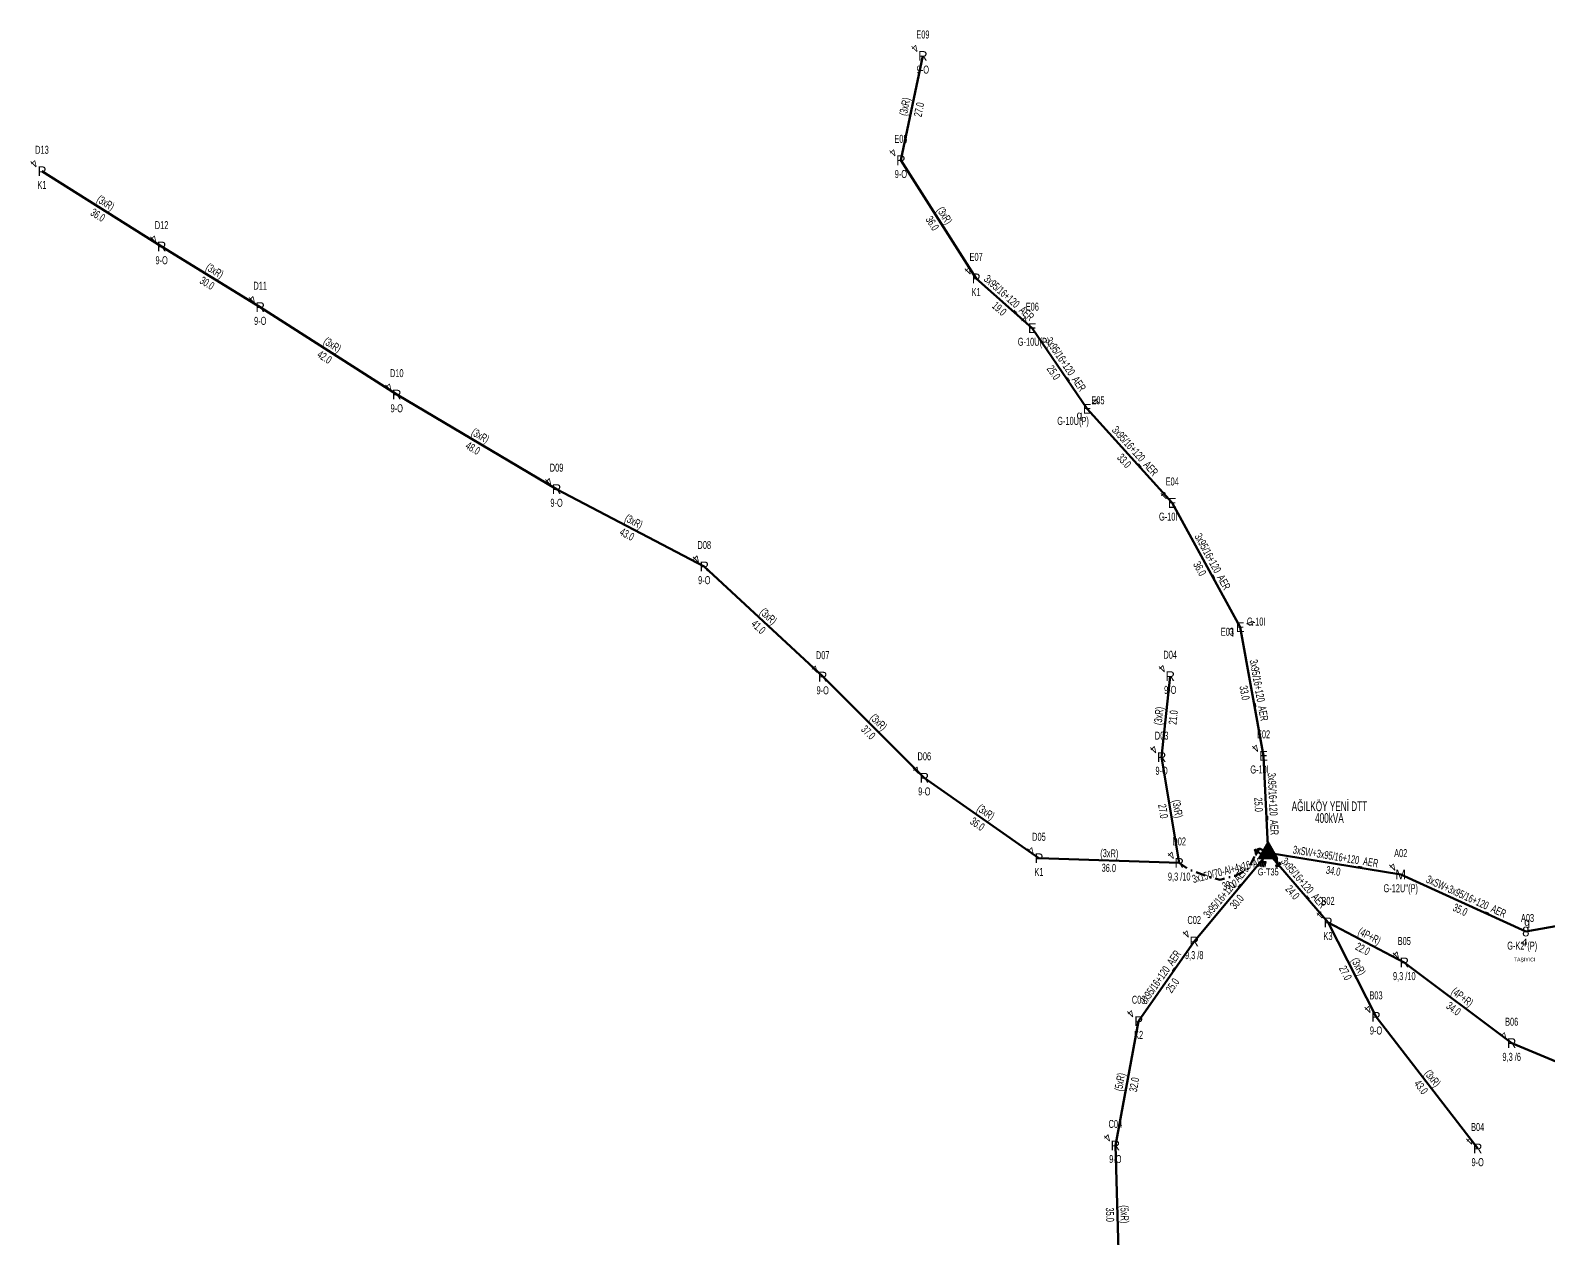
# Model space of a CAD drawing. Header units: millimetres. Extents: x 575398 to 593980, y 4181204 to 4193824.
# Drawn here: x 579262 to 579651, y 4186861.4 to 4187171 of the extents above; entities that cross this region are included whole.
import ezdxf
from ezdxf.enums import TextEntityAlignment as Align

# ---------------------------------------------------------------- set-up
doc = ezdxf.new("R2010")
doc.units = ezdxf.units.MM
doc.linetypes.add('DASHDOT', pattern=[5, 2.5, -1.25, 0, -1.25])
for name, color, linetype, lineweight in [('DIREK_AG_MEVCUT', 120, 'Continuous', 25), ('DIREK_AG_YENI', 108, 'Continuous', 25), ('DIREK_OG_YENI', 10, 'Continuous', 25), ('HAT_AG_HAVAI_MEVCUT', 126, 'Continuous', 50), ('HAT_AG_HAVAI_YENI', 3, 'Continuous', 50), ('HAT_AG_YERALTI_YENI', 3, 'DASHDOT', 50), ('HAT_OG_HAVAI_YENI', 1, 'Continuous', 70), ('KULLANICI', 1, 'Continuous', 25), ('TRAFO_TADILAT_BYSK', 5, 'Continuous', 30), ('TRAFO_YENI', 5, 'Continuous', 30)]:
    doc.layers.add(name, color=color, linetype=linetype, lineweight=lineweight)
doc.styles.add('Direk', font='B_CAD')
doc.styles.get("Standard").update_dxf_attribs({"font": 'Arial'})

# ---------------------------------------------------------------- blocks, each defined once
blk = doc.blocks.new('YENI_DIREK')
h = blk.add_hatch(color=32)
h.paths.add_polyline_path([(-3.28, -0.5), (-3.07, -0.63), (-2.64, 0.1), (-1.87, -0.35), (-1.77, -0.17), (-2.54, 0.28), (-2.11, 1.01), (-2.33, 1.14)])
h.paths.add_polyline_path([(-3.42, -0.17), (-3.29, -0.25), (-2.57, 0.98), (-2.7, 1.06)])
h.paths.add_polyline_path([(-3.5, 0.29), (-3.37, 0.22), (-3.01, 0.82), (-3.14, 0.9)])
h.paths.add_polyline_path([(-3.41, 0.73), (-3.54, 0.81), (-3.62, 0.68), (-3.49, 0.61)])
h.paths.add_polyline_path([(-1.26, -1.44), (-1.46, -1.44), (-1.47, -2.34), (-2.22, -2.34), (-2.48, -3.47), (-2.38, -3.47), (-2.17, -2.54), (-1.87, -2.54), (-2.08, -3.47), (-1.98, -3.47), (-1.77, -2.54), (-1.47, -2.54), (-1.68, -3.48), (-1.58, -3.48), (-1.37, -2.54), (-1.07, -2.54), (-1.28, -3.48), (-1.18, -3.48), (-0.97, -2.54), (-0.67, -2.55), (-0.88, -3.48), (-0.78, -3.48), (-0.52, -2.35), (-1.27, -2.34)])
at = {"layer": 'TRAFO_YENI'}
for points in [[(2.31, -1.57), (2.08, -1.92), (2.04, -1.44), (1.9, -1.44), (1.98, -2.32), (2.21, -1.96), (2.27, -2.67), (2.06, -2.67), (2.36, -2.87), (2.36, -2.86), (2.6, -2.49), (2.41, -2.63)], [(2.31, -1.57), (2.08, -1.92), (2.04, -1.44), (1.9, -1.44), (1.98, -2.32), (2.21, -1.96), (2.27, -2.67), (2.06, -2.67), (2.36, -2.87), (1.94, -3.19), (2.16, -3.79), (2.22, -3.74), (2.04, -3.26), (2.22, -3.13), (2.4, -3.6), (2.46, -3.56), (2.28, -3.08), (2.46, -2.94), (2.64, -3.42), (2.69, -3.38), (2.51, -2.9), (2.69, -2.76), (2.87, -3.24), (2.93, -3.2), (2.75, -2.72), (2.93, -2.58), (3.11, -3.06), (3.17, -3.01), (2.95, -2.42), (2.36, -2.86), (2.6, -2.49), (2.41, -2.63)], [(2.93, -2.58), (3.11, -3.06), (3.17, -3.01), (2.95, -2.42), (2.36, -2.86), (2.6, -2.49), (2.41, -2.63), (2.31, -1.57), (2.08, -1.92), (2.04, -1.44), (1.9, -1.44), (1.98, -2.32), (2.21, -1.96), (2.27, -2.67), (2.06, -2.67), (2.36, -2.87), (1.94, -3.19), (2.16, -3.79), (2.22, -3.74), (2.04, -3.26), (2.22, -3.13), (2.4, -3.6), (2.46, -3.56), (2.28, -3.08), (2.46, -2.94), (2.64, -3.42), (2.69, -3.38), (2.51, -2.9), (2.69, -2.76), (2.87, -3.24), (2.93, -3.2), (2.75, -2.72)]]:
    blk.add_hatch(color=32, dxfattribs=at).paths.add_polyline_path(points)
at = {"layer": 'TRAFO_TADILAT_BYSK', "color": 32, "flags": 128}
for points in [[(-3.49, 0.61), (-3.41, 0.73), (-3.54, 0.81), (-3.62, 0.68), (-3.49, 0.61)], [(-3.37, 0.22), (-3.01, 0.82), (-3.14, 0.9), (-3.5, 0.29), (-3.37, 0.22)], [(-3.29, -0.25), (-2.57, 0.98), (-2.7, 1.06), (-3.42, -0.17), (-3.29, -0.25)], [(-1.77, -0.17), (-2.54, 0.28), (-2.11, 1.01), (-2.33, 1.14), (-3.28, -0.5), (-3.07, -0.63), (-2.64, 0.1), (-1.87, -0.35), (-1.77, -0.17)], [(-1.26, -1.44), (-1.46, -1.44), (-1.47, -2.34), (-2.22, -2.34), (-2.48, -3.47), (-2.38, -3.47), (-2.17, -2.54), (-1.87, -2.54), (-2.08, -3.47), (-1.98, -3.47), (-1.77, -2.54), (-1.47, -2.54), (-1.68, -3.48), (-1.58, -3.48), (-1.37, -2.54), (-1.07, -2.54), (-1.28, -3.48), (-1.18, -3.48), (-0.97, -2.54), (-0.67, -2.55), (-0.88, -3.48), (-0.78, -3.48), (-0.52, -2.35), (-1.27, -2.34), (-1.26, -1.44)]]:
    blk.add_lwpolyline(points, dxfattribs=at)
at = {"layer": 'TRAFO_YENI', "linetype": 'Continuous'}
for p, q in [((-2.5, -1.44), (0, 2.89)), ((2.5, -1.44), (0, 2.89)), ((-2.5, -1.44), (2.5, -1.44))]:
    blk.add_line(p, q, dxfattribs=at)
at = {"layer": 'TRAFO_YENI', "color": 32, "flags": 128}
blk.add_lwpolyline([(1.9, -1.44), (2.04, -1.44), (2.08, -1.92), (2.31, -1.57), (2.41, -2.63), (2.6, -2.49), (2.36, -2.86), (2.95, -2.42), (3.17, -3.01), (3.11, -3.06), (2.93, -2.58), (2.75, -2.72), (2.93, -3.2), (2.87, -3.24), (2.69, -2.76), (2.51, -2.9), (2.69, -3.38), (2.64, -3.42), (2.46, -2.94), (2.28, -3.08), (2.46, -3.56), (2.4, -3.6), (2.22, -3.13), (2.04, -3.26), (2.22, -3.74), (2.16, -3.79), (1.94, -3.19), (2.36, -2.87), (2.06, -2.67), (2.27, -2.67), (2.21, -1.96), (1.98, -2.32), (1.9, -1.44)], dxfattribs=at)
at = {"layer": 'TRAFO_YENI', "linetype": 'Continuous'}
for points in [[(-2.5, -1.44), (0, -1.44), (0, 2.89)], [(0, -1.44), (0, 2.89), (2.5, -1.44)]]:
    blk.add_solid(points, dxfattribs=at)

msp = doc.modelspace()

# ---------------------------------------------------------------- linework, layer by layer
at = {"layer": 'HAT_AG_HAVAI_MEVCUT'}
for p, q in [((579490.7, 4187164.47), (579485.07, 4187137.73)), ((579295.66, 4187115.63), (579265, 4187134.93)), ((579504.34, 4187107.48), (579485.07, 4187137.73)), ((579320.92, 4187100.1), (579295.66, 4187115.63)), ((579320.92, 4187100.1), (579355.9, 4187077.7)), ((579355.9, 4187077.7), (579396.85, 4187053.48)), ((579396.85, 4187053.48), (579434.69, 4187033.66)), ((579465.03, 4187005.44), (579434.69, 4187033.66)), ((579465.03, 4187005.44), (579491.07, 4186979.53)), ((579554.08, 4187005.55), (579551.87, 4186984.82)), ((579556.373393, 4186957.706521), (579551.87, 4186984.82)), ((579520.44, 4186958.9), (579491.07, 4186979.53)), ((579520.44, 4186958.9), (579556.373393, 4186957.706521)), ((579606.8, 4186918.27), (579594.505939, 4186942.47201)), ((579614.04, 4186932.21), (579594.505939, 4186942.47201)), ((579641.56, 4186911.52), (579614.04, 4186932.21)), ((579540.01, 4186885.33), (579545.98, 4186917.15)), ((579606.8, 4186918.27), (579632.85, 4186884.54)), ((579641.56, 4186911.52), (579679.39, 4186895.81)), ((579541.03, 4186849.93), (579540.01, 4186885.33))]:
    msp.add_line(p, q, dxfattribs=at)
at = {"layer": 'HAT_AG_HAVAI_YENI'}
for p, q in [((579504.34, 4187107.48), (579518.733, 4187094.739)), ((579532.799, 4187074.077), (579518.733, 4187094.739)), ((579554.574, 4187049.938), (579532.799, 4187074.077)), ((579572.003, 4187018.097), (579554.574, 4187049.938)), ((579577.976, 4186985.148), (579572.003, 4187018.097)), ((579577.976, 4186985.148), (579579.18, 4186960.307)), ((579560.217094, 4186937.584921), (579579.18, 4186960.307)), ((579594.505939, 4186942.47201), (579579.18, 4186960.307)), ((579560.217094, 4186937.584921), (579545.98, 4186917.15))]:
    msp.add_line(p, q, dxfattribs=at)
at = {"layer": 'HAT_AG_YERALTI_YENI', "flags": 128}
msp.add_lwpolyline([(579579.18, 4186960.307), (579576.692467, 4186961.470134), (579574.161768, 4186956.208944), (579570.698706, 4186954.410815), (579566.836059, 4186953.411855), (579563.905776, 4186954.144426), (579559.04417, 4186955.942554), (579556.373393, 4186957.706521)], dxfattribs=at)
at = {"layer": 'HAT_OG_HAVAI_YENI'}
for p, q in [((579613.13, 4186954.723), (579579.18, 4186960.307)), ((579645.18, 4186940.131), (579613.13, 4186954.723)), ((579682.13, 4186946.741), (579645.18, 4186940.131))]:
    msp.add_line(p, q, dxfattribs=at)

# ---------------------------------------------------------------- block references
at = {"layer": 'TRAFO_YENI'}
msp.add_blockref('YENI_DIREK', (579579.18, 4186960.307), dxfattribs=at)

# ---------------------------------------------------------------- texts
at = {"layer": 'DIREK_AG_MEVCUT', "width": 0.53}
for s, p in [('E09', (579490.7, 4187169.97)), ('9-O', (579490.7, 4187160.97)), ('E08', (579485.07, 4187143.23)), ('D13', (579265, 4187140.43)), ('9-O', (579485.07, 4187134.23)), ('K1', (579265, 4187131.43)), ('D12', (579295.66, 4187121.13)), ('9-O', (579295.66, 4187112.13)), ('E07', (579504.34, 4187112.98)), ('D11', (579320.92, 4187105.6)), ('K1', (579504.34, 4187103.98)), ('9-O', (579320.92, 4187096.6)), ('D10', (579355.9, 4187083.2)), ('9-O', (579355.9, 4187074.2)), ('D09', (579396.85, 4187058.98)), ('9-O', (579396.85, 4187049.98)), ('D08', (579434.69, 4187039.16)), ('9-O', (579434.69, 4187030.16)), ('D07', (579465.03, 4187010.94)), ('D04', (579554.08, 4187011.05)), ('9-O', (579465.03, 4187001.94)), ('9-O', (579554.08, 4187002.05)), ('D03', (579551.87, 4186990.32)), ('D06', (579491.07, 4186985.03)), ('9-O', (579551.87, 4186981.32)), ('9-O', (579491.07, 4186976.03)), ('D05', (579520.44, 4186964.4)), ('D02', (579556.373393, 4186963.206521)), ('K1', (579520.44, 4186955.4)), ('9,3 /10', (579556.373393, 4186954.206521)), ('B02', (579594.505939, 4186947.97201)), ('C02', (579560.217094, 4186943.084921)), ('K3', (579594.505939, 4186938.97201)), ('B05', (579614.04, 4186937.71)), ('9,3 /8', (579560.217094, 4186934.084921)), ('9,3 /10', (579614.04, 4186928.71)), ('B03', (579606.8, 4186923.77)), ('C03', (579545.98, 4186922.65)), ('B06', (579641.56, 4186917.02)), ('K2', (579545.98, 4186913.65)), ('9-O', (579606.8, 4186914.77)), ('9,3 /6', (579641.56, 4186908.02)), ('C04', (579540.01, 4186890.83)), ('B04', (579632.85, 4186890.04)), ('9-O', (579540.01, 4186881.83)), ('9-O', (579632.85, 4186881.04))]:
    msp.add_text(s, height=2.05, dxfattribs=at).set_placement(p, align=Align.MIDDLE_CENTER)
at = {"layer": 'DIREK_AG_MEVCUT', "color": 32, "style": 'Direk'}
for p in [(579488.720101, 4187166.449899), (579483.090101, 4187139.709899), (579263.020101, 4187136.909899), (579293.680101, 4187117.609899), (579502.360101, 4187109.459899), (579318.940101, 4187102.079899), (579353.920101, 4187079.679899), (579394.870101, 4187055.459899), (579432.710101, 4187035.639899), (579463.050101, 4187007.419899), (579552.100101, 4187007.529899), (579549.890101, 4186986.799899), (579489.090101, 4186981.509899), (579518.460101, 4186960.879899), (579554.393494, 4186959.68642), (579592.52604, 4186944.451909), (579558.237195, 4186939.56482), (579612.060101, 4186934.189899), (579604.820101, 4186920.249899), (579544.000101, 4186919.129899), (579639.580101, 4186913.499899), (579538.030101, 4186887.309899), (579630.870101, 4186886.519899)]:
    msp.add_text('4', height=2, rotation=225.000001, dxfattribs=at).set_placement(p, align=Align.MIDDLE_CENTER)
at = {"layer": 'DIREK_AG_MEVCUT', "style": 'Direk'}
for s, p in [('R', (579490.7, 4187164.47)), ('R', (579485.07, 4187137.73)), ('P', (579265, 4187134.93)), ('R', (579295.66, 4187115.63)), ('P', (579504.34, 4187107.48)), ('R', (579320.92, 4187100.1)), ('R', (579355.9, 4187077.7)), ('R', (579396.85, 4187053.48)), ('R', (579434.69, 4187033.66)), ('R', (579465.03, 4187005.44)), ('R', (579554.08, 4187005.55)), ('R', (579551.87, 4186984.82)), ('R', (579491.07, 4186979.53)), ('P', (579520.44, 4186958.9)), ('R', (579556.373393, 4186957.706521)), ('P', (579594.505939, 4186942.47201)), ('R', (579560.217094, 4186937.584921)), ('R', (579614.04, 4186932.21)), ('P', (579545.98, 4186917.15)), ('R', (579606.8, 4186918.27)), ('R', (579641.56, 4186911.52)), ('R', (579540.01, 4186885.33)), ('R', (579632.85, 4186884.54))]:
    msp.add_text(s, height=2.5, dxfattribs=at).set_placement(p, align=Align.MIDDLE_CENTER)
at = {"layer": 'DIREK_AG_YENI', "width": 0.53}
for s, p in [('E06', (579518.733, 4187100.239)), ('G-10U(P)', (579519.07021, 4187091.239)), ('E05', (579535.551409, 4187076.239)), ('G-10U(P)', (579529.180554, 4187070.969857)), ('E04', (579554.574, 4187055.438)), ('G-10I', (579553.562285, 4187046.438)), ('E03', (579568.703452, 4187016.929533)), ('G-10I', (579576.10258, 4187019.547539)), ('E02', (579577.976, 4186990.648)), ('G-10I', (579576.964285, 4186981.648))]:
    msp.add_text(s, height=2.05, dxfattribs=at).set_placement(p, align=Align.MIDDLE_CENTER)
at = {"layer": 'DIREK_AG_YENI', "color": 32, "style": 'Direk'}
for rotation, p in [(225.000001, (579516.753101, 4187096.718899)), (128.149415, (579535.000927, 4187075.8066)), (225.000001, (579552.594101, 4187051.917899)), (109.485122, (579574.642639, 4187019.030974)), (225.000001, (579575.996101, 4186987.127899))]:
    msp.add_text('4', height=2, rotation=rotation, dxfattribs=at).set_placement(p, align=Align.MIDDLE_CENTER)
at = {"layer": 'DIREK_AG_YENI', "style": 'Direk'}
for p in [(579518.733, 4187094.739), (579532.799, 4187074.077), (579554.574, 4187049.938), (579572.003, 4187018.097), (579577.976, 4186985.148)]:
    msp.add_text('E', height=2.5, dxfattribs=at).set_placement(p, align=Align.MIDDLE_CENTER)
at = {"layer": 'DIREK_AG_YENI', "color": 4, "style": 'Direk'}
for p in [(579530.832994, 4187072.532714), (579569.64618, 4187017.263095)]:
    msp.add_text('q', height=2, dxfattribs=at).set_placement(p, align=Align.MIDDLE_CENTER)
at = {"layer": 'DIREK_OG_YENI', "width": 0.53}
for s, p in [('A02', (579613.13, 4186960.223)), ("G-12U''(P)", (579613.13, 4186951.223)), ('A03', (579645.616757, 4186943.603642)), ("G-K2''(P)", (579644.260127, 4186936.506136))]:
    msp.add_text(s, height=2.05, dxfattribs=at).set_placement(p, align=Align.MIDDLE_CENTER)
at = {"layer": 'DIREK_OG_YENI', "color": 32, "style": 'Direk'}
for rotation, p in [(225.000001, (579611.150101, 4186956.702899)), (352.831502, (579644.830594, 4186937.352886))]:
    msp.add_text('4', height=2, rotation=rotation, dxfattribs=at).set_placement(p, align=Align.MIDDLE_CENTER)
at = {"layer": 'DIREK_OG_YENI', "style": 'Direk'}
for s, p in [('M', (579613.13, 4186954.723)), ('8', (579645.18, 4186940.131))]:
    msp.add_text(s, height=2.5, dxfattribs=at).set_placement(p, align=Align.MIDDLE_CENTER)
at = {"layer": 'DIREK_OG_YENI', "color": 4, "style": 'Direk'}
msp.add_text('q', height=2, dxfattribs=at).set_placement((579645.491969, 4186942.611459), align=Align.MIDDLE_CENTER)
at = {"layer": 'HAT_AG_HAVAI_MEVCUT', "lineweight": 30, "width": 0.53}
for s, rotation, p in [('(3xR)', 438.110262, (579487.053236, 4187151.275125, 289742.535)), ('(3xR)', 327.810214, (579280.782817, 4187125.999345, 289632.5)), ('(3xR)', 302.498147, (579495.421897, 4187123.061681, 289742.535)), ('(3xR)', 328.416549, (579308.735179, 4187108.589097, 289647.83)), ('(3xR)', 327.365886, (579338.868381, 4187089.615812, 289677.95)), ('(3xR)', 329.397681, (579376.807715, 4187066.321613, 289698.425)), ('(3xR)', 332.355156, (579416.164391, 4187044.322965, 289717.345)), ('(3xR)', 317.073327, (579450.438903, 4187020.172392, 289717.345)), ('(3xR)', 315.143377, (579478.649535, 4186993.087543, 289745.535)), ('(3xR)', 443.914751, (579552.12979, 4186995.275107, 289775.935)), ('(3xR)', 324.915126, (579506.243571, 4186969.910556, 289745.535)), ('(3xR)', 279.43041, (579554.960209, 4186971.402532, 289775.935)), ('(3xR)', 358.097697, (579538.434913, 4186959.152792, 289778.186697)), ('(4P+R)', 332.28529, (579604.668279, 4186938.093488, 289797.25297)), ('(3xR)', 296.929516, (579601.410799, 4186930.755965, 289797.25297)), ('(4P+R)', 323.063537, (579628.31079, 4186922.544407, 289807.02)), ('(5xR)', 79.373822, (579542.159576, 4186901.39674, 289772.99)), ('(3xR)', 307.679251, (579620.497728, 4186901.924554, 289816.425)), ('(5xR)', 271.650439, (579541.369647, 4186867.654481, 289770.005))]:
    msp.add_text(s, height=2.05, rotation=rotation, dxfattribs=at).set_placement(p, align=Align.CENTER)
for s, rotation, p in [('27.0', 438.110262, (579488.716764, 4187150.924875, 289742.535)), ('36.0', 327.810214, (579279.877183, 4187124.560655, 289632.5)), ('36.0', 302.498147, (579493.988103, 4187122.148319, 289742.535)), ('30.0', 328.416549, (579307.844821, 4187107.140903, 289647.83)), ('42.0', 327.365886, (579337.951619, 4187088.184188, 289677.95)), ('48.0', 329.397681, (579375.942285, 4187064.858387, 289698.425)), ('43.0', 332.355156, (579415.375609, 4187042.817035, 289717.345)), ('41.0', 317.073327, (579449.281097, 4187018.927608, 289717.345)), ('21.0', 443.914751, (579553.82021, 4186995.094893, 289775.935)), ('37.0', 315.143377, (579477.450465, 4186991.882457, 289745.535)), ('27.0', 279.43041, (579553.283184, 4186971.123988, 289775.935)), ('36.0', 324.915126, (579505.266429, 4186968.519444, 289745.535)), ('36.0', 358.097697, (579538.378481, 4186957.453729, 289778.186697)), ('22.0', 332.28529, (579603.877661, 4186936.588522, 289797.25297)), ('27.0', 296.929516, (579599.89514, 4186929.986045, 289797.25297)), ('34.0', 323.063537, (579627.28921, 4186921.185593, 289807.02)), ('32.0', 79.373822, (579543.830424, 4186901.08326, 289772.99)), ('43.0', 307.679251, (579619.152272, 4186900.885446, 289816.425)), ('35.0', 271.650439, (579539.670353, 4186867.605519, 289770.005))]:
    msp.add_text(s, height=2.05, rotation=rotation, dxfattribs=at).set_placement(p, align=Align.TOP_CENTER)
at = {"layer": 'HAT_AG_HAVAI_YENI', "lineweight": 30, "width": 0.53}
for rotation, p in [(318.48404, (579512.099904, 4187101.745955, 289759.3665)), (304.245727, (579526.468637, 4187084.886332, 289759.3665)), (312.052583, (579544.317651, 4187062.57684, 289766.3995)), (298.69524, (579564.034108, 4187034.425628, 289777.287)), (280.275004, (579575.825869, 4187001.774117, 289786.0015)), (272.774855, (579579.427003, 4186972.76865, 289789.59)), (310.673081, (579587.487644, 4186951.943486, 289789.59)), (50.153023, (579569.045952, 4186949.490589, 289789.59)), (415.134915, (579552.401122, 4186927.85336, 289772.99))]:
    msp.add_text('3x95/16+120_AER', height=2.05, rotation=rotation, dxfattribs=at).set_placement(p, align=Align.CENTER)
for s, rotation, p in [('19.0', 318.48404, (579510.973096, 4187100.473045, 289759.3665)), ('25.0', 304.245727, (579525.063363, 4187083.929668, 289759.3665)), ('33.0', 312.052583, (579543.055349, 4187061.43816, 289766.3995)), ('36.0', 298.69524, (579562.542892, 4187033.609372, 289777.287)), ('33.0', 280.275004, (579574.153131, 4187001.470883, 289786.0015)), ('25.0', 272.774855, (579577.728997, 4186972.68635, 289789.59)), ('30.0', 50.153023, (579570.351142, 4186948.401332, 289789.59)), ('24.0', 310.673081, (579586.198295, 4186950.835524, 289789.59)), ('25.0', 415.134915, (579553.795972, 4186926.881562, 289772.99))]:
    msp.add_text(s, height=2.05, rotation=rotation, dxfattribs=at).set_placement(p, align=Align.TOP_CENTER)
at = {"layer": 'HAT_AG_YERALTI_YENI', "lineweight": 30, "width": 0.53}
msp.add_text('3x150/70-Al+4x16-Al', height=2.05, rotation=374.500167, dxfattribs=at).set_placement((579568.554557, 4186954.73426), align=Align.CENTER)
msp.add_text('39.0', height=2.05, rotation=374.500167, dxfattribs=at).set_placement((579568.980208, 4186953.08841), align=Align.TOP_CENTER)
at = {"layer": 'HAT_OG_HAVAI_YENI', "lineweight": 30, "width": 0.53}
for rotation, p in [(350.659779, (579596.292952, 4186958.353731, 289789.59)), (335.520766, (579629.507209, 4186948.200595, 289806.565))]:
    msp.add_text('3xSW+3x95/16+120_AER', height=2.05, rotation=rotation, dxfattribs=at).set_placement(p, align=Align.CENTER)
for s, rotation, p in [('34.0', 350.659779, (579596.017048, 4186956.676269, 289789.59)), ('35.0', 335.520766, (579628.802791, 4186946.653405, 289806.565))]:
    msp.add_text(s, height=2.05, rotation=rotation, dxfattribs=at).set_placement(p, align=Align.TOP_CENTER)
at = {"layer": 'KULLANICI'}
msp.add_text('TAŞIYICI', height=0.9433, rotation=359.7054, dxfattribs=at).set_placement((579642.1221, 4186932.4903))
at = {"layer": 'TRAFO_YENI', "width": 0.6}
for s, p in [('AĞILKÖY YENİ DTT', (579594.854547, 4186970.971412)), ('400kVA', (579594.854547, 4186967.971412))]:
    msp.add_text(s, height=2.5, dxfattribs=at).set_placement(p, align=Align.CENTER)
msp.add_text('G-T35', height=1.8, dxfattribs=at).set_placement((579579.18, 4186956.307), align=Align.TOP_CENTER)

doc.saveas('drawing.dxf')
